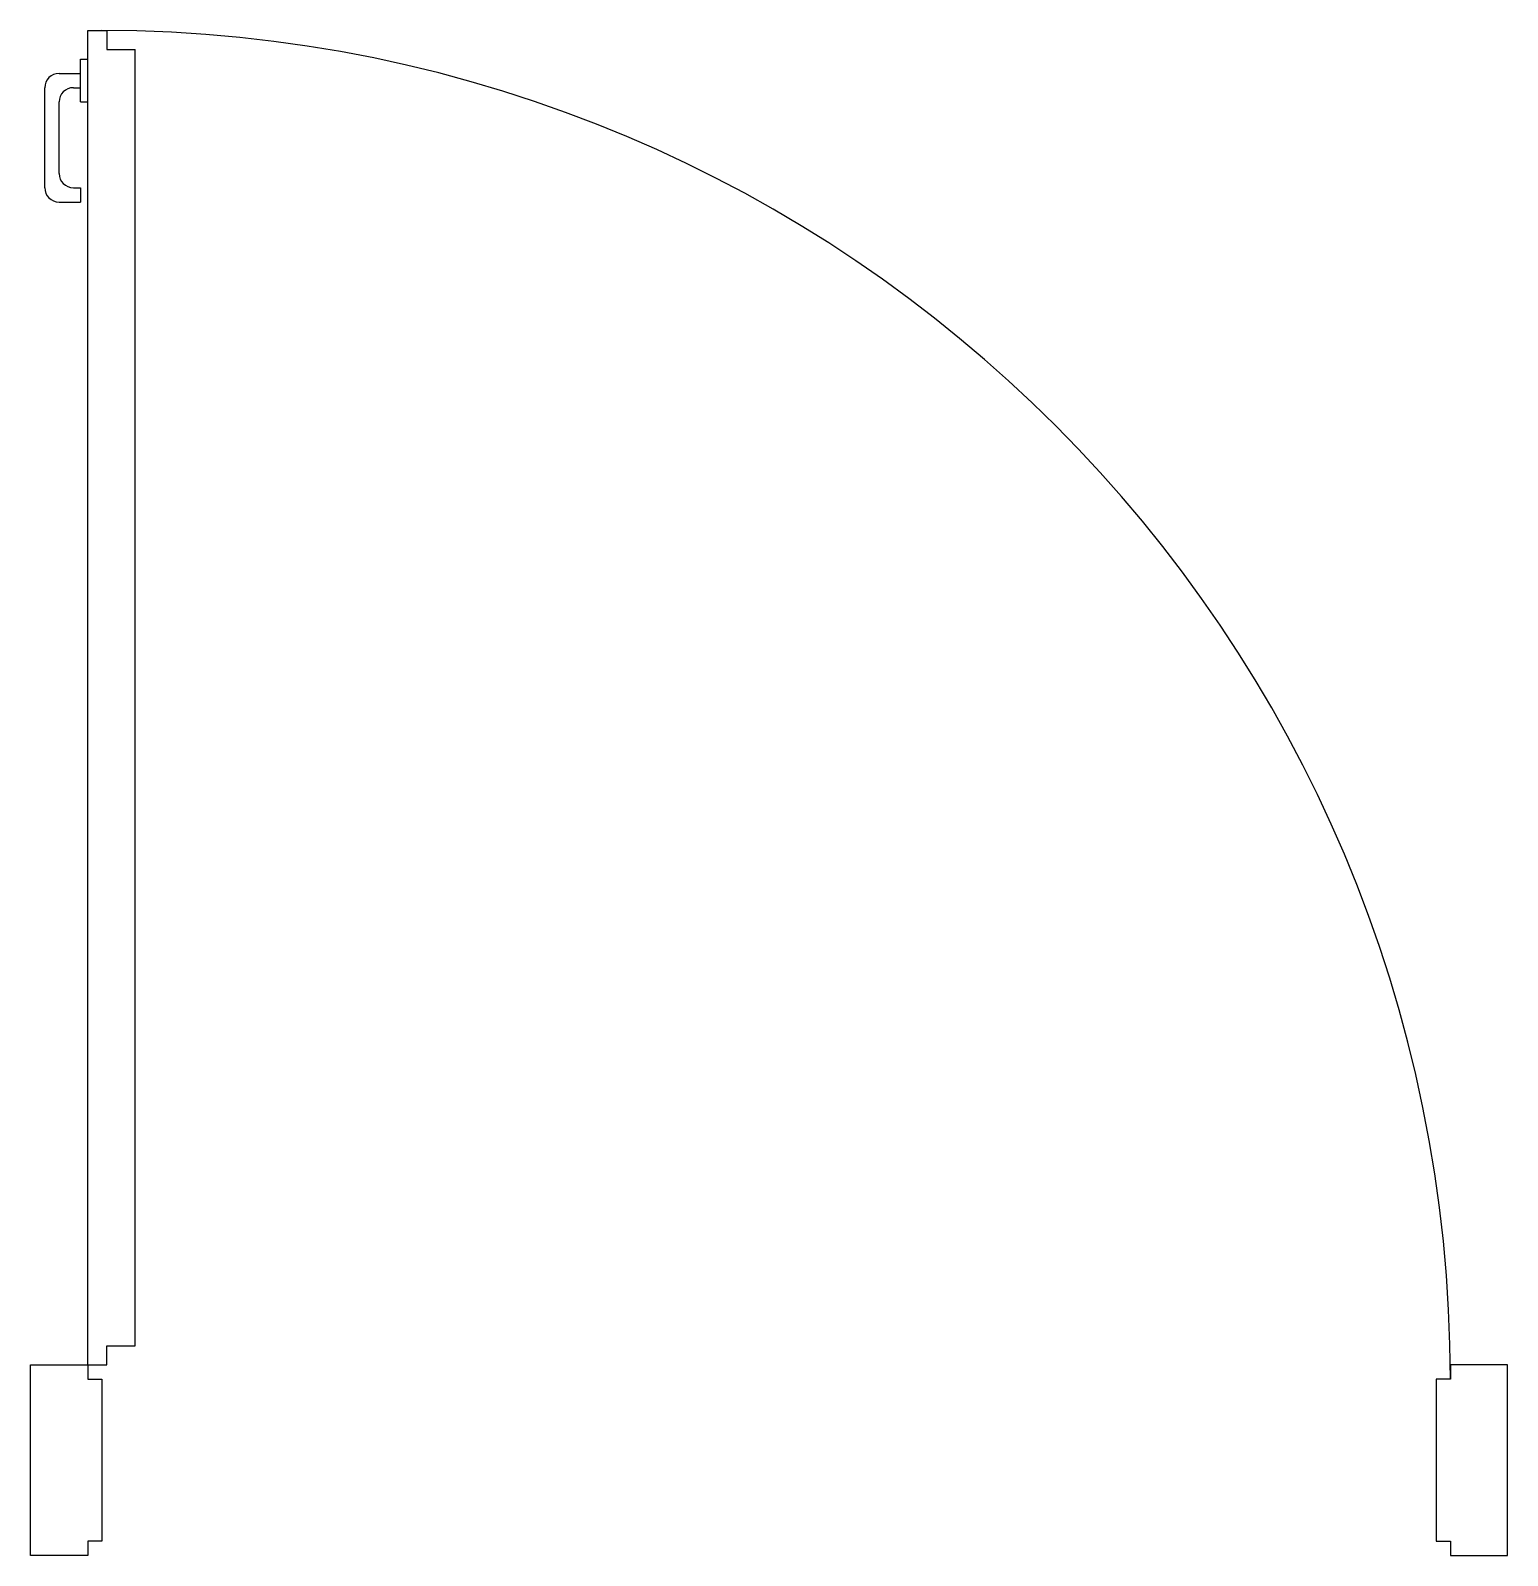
# Model space of a CAD drawing. Header units: millimetres. Extents: x 2589.3 to 2666.8, y 1639.8 to 1719.8.
import ezdxf

# ---------------------------------------------------------------- set-up
doc = ezdxf.new("R2010")
doc.units = ezdxf.units.MM

msp = doc.modelspace()

# ---------------------------------------------------------------- linework, layer by layer
for p, q in [((2592.293, 1649.841), (2592.293, 1719.841)), ((2592.293, 1719.841), (2593.293, 1719.841)), ((2593.293, 1719.841), (2593.293, 1718.841)), ((2593.293, 1718.841), (2594.793, 1718.841)), ((2594.793, 1650.841), (2594.793, 1718.841)), ((2591.918, 1716.091), (2591.918, 1718.341)), ((2591.918, 1718.341), (2592.293, 1718.341)), ((2590.043, 1711.591), (2590.043, 1716.841)), ((2590.793, 1717.591), (2591.918, 1717.591)), ((2591.543, 1716.841), (2591.918, 1716.841)), ((2590.793, 1712.341), (2590.793, 1716.091)), ((2591.918, 1716.091), (2592.293, 1716.091)), ((2591.543, 1711.591), (2591.918, 1711.591)), ((2591.918, 1711.591), (2591.918, 1710.841)), ((2590.793, 1710.841), (2591.918, 1710.841)), ((2593.293, 1649.841), (2593.293, 1650.841)), ((2593.293, 1650.841), (2594.793, 1650.841)), ((2589.293, 1639.841), (2589.293, 1649.841)), ((2589.293, 1649.841), (2593.293, 1649.841)), ((2592.293, 1649.841), (2592.293, 1649.091)), ((2666.793, 1649.841), (2663.793, 1649.841)), ((2663.793, 1649.841), (2663.793, 1649.091)), ((2666.793, 1639.841), (2666.793, 1649.841)), ((2592.293, 1649.091), (2593.043, 1649.091)), ((2593.043, 1649.091), (2593.043, 1640.591)), ((2663.793, 1649.091), (2663.043, 1649.091)), ((2663.043, 1649.091), (2663.043, 1640.591)), ((2593.043, 1640.591), (2592.293, 1640.591)), ((2592.293, 1640.591), (2592.293, 1639.841)), ((2663.043, 1640.591), (2663.793, 1640.591)), ((2663.793, 1640.591), (2663.793, 1639.841)), ((2592.293, 1639.841), (2589.293, 1639.841)), ((2663.793, 1639.841), (2666.793, 1639.841))]:
    msp.add_line(p, q)
for centre, radius, start, end in [((2593.043, 1649.091), 70.75, 0, 90), ((2590.793, 1716.841), 0.75, 90, 180), ((2591.543, 1716.091), 0.75, 90, 180), ((2591.543, 1712.341), 0.75, 180, 270), ((2590.793, 1711.591), 0.75, 180, 270)]:
    msp.add_arc(centre, radius, start, end)

doc.saveas('drawing.dxf')
